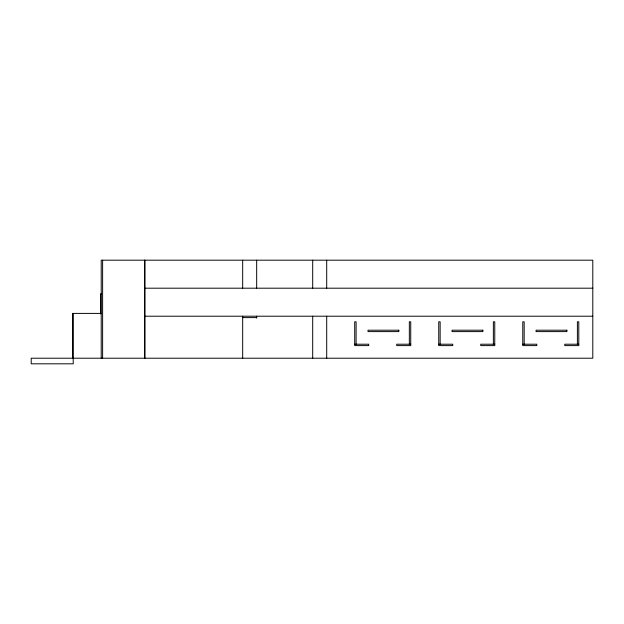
<?xml version="1.0" encoding="UTF-8"?>
<svg xmlns="http://www.w3.org/2000/svg" width="624" height="624" viewBox="0 0 624 624"><rect width="100%" height="100%" fill="white"/><g stroke="black" fill="none" stroke-linecap="round" stroke-linejoin="round"><path stroke-width="0.94" d="M144.916 288.194L592.8 288.194M101.221 293.795L100.659 293.795L100.659 313.927M101.221 313.404L72.657 313.404L72.657 358.215M144.916 316.204L592.8 316.204M242.674 317.6L256.675 317.6M354.713 344.214L368.714 344.214L368.714 345.61L354.713 345.61L354.713 321.805L356.109 321.805L356.109 344.214M410.732 344.214L396.731 344.214L396.731 345.61L410.732 345.61L410.732 321.805L409.336 321.805L409.336 344.214M438.742 344.214L452.751 344.214L452.751 345.61L438.742 345.61L438.742 321.805L440.146 321.805L440.146 344.214M494.762 344.214L480.761 344.214L480.761 345.61L494.762 345.61L494.762 321.805L493.366 321.805L493.366 344.214M522.772 344.214L536.78 344.214L536.78 345.61L522.772 345.61L522.772 321.805L524.176 321.805L524.176 344.214M578.791 344.214L564.79 344.214L564.79 345.61L578.791 345.61L578.791 321.805L577.395 321.805L577.395 344.214M326.703 260.185L326.703 288.194M326.703 316.204L326.703 358.215M312.694 260.185L312.694 288.194M312.694 316.204L312.694 358.215M256.675 260.185L256.675 288.194M256.675 316.204L256.675 318.115M242.674 260.185L242.674 288.194M242.674 316.204L242.674 358.215M144.916 260.185L144.916 358.215M144.635 260.185L144.635 358.215M102.617 260.185L102.617 358.215M101.221 358.215L101.221 260.185L592.8 260.185L592.8 358.215L31.2 358.215L31.2 363.815L73.219 363.815L73.211 313.404M398.83 330.205L368.02 330.205L368.02 331.609L398.83 331.609L398.83 330.205M482.859 330.205L452.049 330.205L452.049 331.609L482.859 331.609L482.859 330.205M566.888 330.205L536.078 330.205L536.078 331.609L566.888 331.609L566.888 330.205"/></g></svg>
